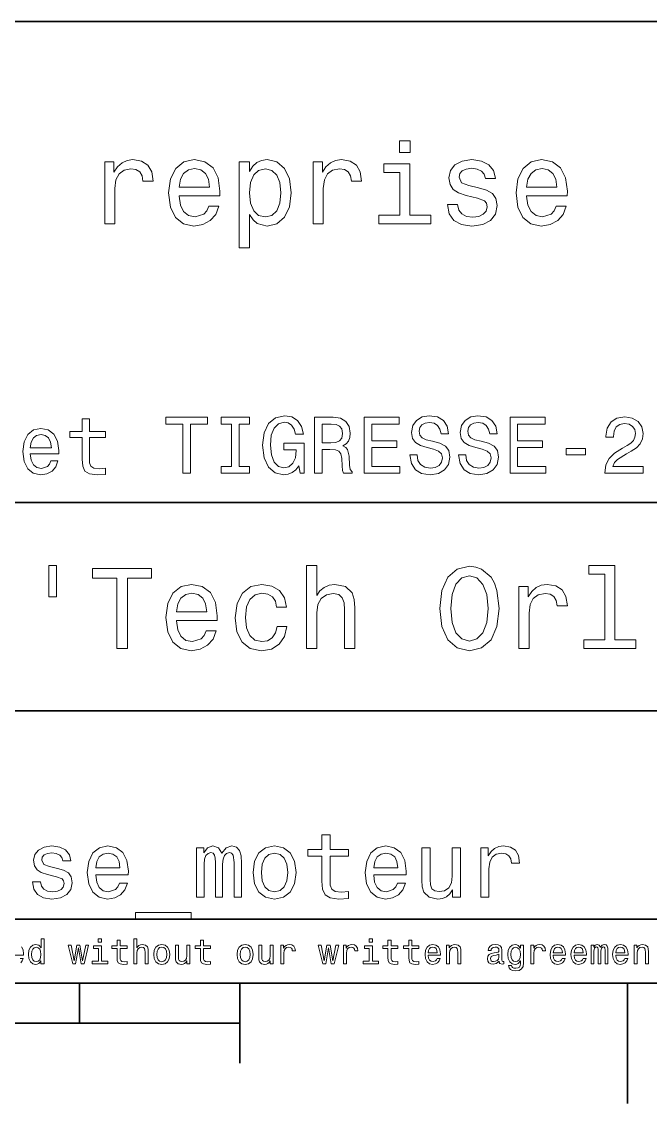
# Model space of a CAD drawing. Extents: x 0 to 297, y 0 to 210.
# Drawn here: x 184.9 to 224.1, y 2.5 to 70 of the extents above; entities that cross this region are included whole.
import ezdxf

# ---------------------------------------------------------------- set-up
doc = ezdxf.new("R2010")
doc.units = 0

msp = doc.modelspace()

# ---------------------------------------------------------------- linework, layer by layer
at = {"color": 7, "lineweight": 35}
for p, q in [((97, 70), (287, 70)), ((97, 40), (262, 40)), ((97, 27), (262, 27)), ((97, 14), (262, 14)), ((10, 10), (287, 10)), ((97, 10), (287, 10)), ((98.5, 7.5), (198.5, 7.5))]:
    msp.add_line(p, q, dxfattribs=at)
at = {"color": 7, "lineweight": 35, "ltscale": 0.0625}
msp.add_line((188.5, 10), (188.5, 7.5), dxfattribs=at)
at = {"color": 7, "lineweight": 35, "ltscale": 0.125}
msp.add_line((198.5, 10), (198.5, 5), dxfattribs=at)
at = {"color": 7, "lineweight": 35, "ltscale": 0.1875}
msp.add_line((222.699997, 10), (222.699997, 2.5), dxfattribs=at)
at = {"color": 7, "lineweight": 13}
for points in [[(209.14267, 62.554031), (208.472626, 62.554031), (208.472626, 61.833572), (209.14267, 61.833572)], [(190.072052, 57.381123), (190.706055, 57.381123), (190.706055, 59.592937), (190.770905, 60.12608), (190.965424, 60.507923), (191.282425, 60.738472), (191.707504, 60.817722), (192.024506, 60.767288), (192.262253, 60.623199), (192.406342, 60.378242), (192.456787, 60.046829), (193.097992, 60.046829), (193.011536, 60.630402), (192.773773, 61.048271), (192.377533, 61.30043), (191.837189, 61.386887), (191.469742, 61.32925), (191.15274, 61.185158), (190.871765, 60.940201), (190.648422, 60.608788), (190.648422, 61.25), (190.072052, 61.25)], [(194.726227, 59.131844), (197.262253, 59.131844), (197.269455, 59.427231), (197.15419, 60.255764), (196.837189, 60.875359), (196.332855, 61.25), (195.662827, 61.386887), (195.007217, 61.242794), (194.502884, 60.839336), (194.17868, 60.183716), (194.063416, 59.319164), (194.171478, 58.432995), (194.495682, 57.78458), (194.992798, 57.381123), (195.64122, 57.244236), (196.203186, 57.337894), (196.664276, 57.582851), (197.002884, 57.971901), (197.197418, 58.490631), (196.570618, 58.490631), (196.440933, 58.20245), (196.253601, 57.986309), (195.720459, 57.8134), (195.309814, 57.892651), (195, 58.14481), (194.798279, 58.555473), (194.726227, 59.110229)], [(194.726227, 59.664986), (194.805481, 60.162102), (195, 60.529537), (195.295395, 60.75288), (195.684448, 60.83213), (196.066284, 60.75288), (196.361679, 60.529537), (196.541794, 60.162102), (196.606628, 59.664986)], [(199.106628, 60.652016), (199.106628, 61.25), (198.472626, 61.25), (198.472626, 55.882565), (199.106628, 55.882565), (199.106628, 57.971901), (199.329987, 57.633286), (199.582138, 57.409943), (200.216156, 57.244236), (200.821335, 57.381123), (201.296844, 57.791786), (201.606628, 58.440201), (201.721909, 59.319164), (201.606628, 60.190922), (201.296844, 60.839336), (200.821335, 61.242794), (200.216156, 61.386887), (199.870331, 61.343658), (199.574936, 61.206772), (199.322784, 60.976223)], [(200.108078, 57.8134), (199.683014, 57.907059), (199.373199, 58.195244), (199.17868, 58.663544), (199.113846, 59.319164), (199.17868, 59.967579), (199.373199, 60.435879), (199.683014, 60.716858), (200.108078, 60.817722), (200.497131, 60.716858), (200.806931, 60.428673), (201.00145, 59.960373), (201.073486, 59.319164), (201.00145, 58.67075), (200.806931, 58.195244), (200.497131, 57.907059)], [(203.083588, 57.381123), (203.71759, 57.381123), (203.71759, 59.592937), (203.78244, 60.12608), (203.976959, 60.507923), (204.293961, 60.738472), (204.719025, 60.817722), (205.036041, 60.767288), (205.273788, 60.623199), (205.417877, 60.378242), (205.468307, 60.046829), (206.109528, 60.046829), (206.023071, 60.630402), (205.785309, 61.048271), (205.389069, 61.30043), (204.848709, 61.386887), (204.481277, 61.32925), (204.164276, 61.185158), (203.883301, 60.940201), (203.659958, 60.608788), (203.659958, 61.25), (203.083588, 61.25)], [(209.121048, 57.914265), (209.121048, 61.120316), (207.492798, 61.120316), (207.492798, 60.579971), (208.487045, 60.579971), (208.487045, 57.914265), (207.190216, 57.914265), (207.190216, 57.381123), (210.432281, 57.381123), (210.432281, 57.914265)], [(213.414993, 59.636166), (212.802612, 59.780258), (212.348724, 59.945965), (212.197418, 60.28458), (212.240646, 60.522331), (212.391937, 60.695244), (212.636902, 60.803314), (212.989929, 60.846542), (213.328552, 60.803314), (213.595123, 60.67363), (213.768021, 60.479107), (213.840073, 60.219738), (214.459671, 60.219738), (214.459671, 60.23415), (214.351593, 60.70245), (214.056213, 61.069885), (213.595123, 61.30043), (212.989929, 61.386887), (212.377533, 61.30043), (211.930847, 61.062679), (211.649872, 60.709652), (211.563416, 60.262966), (211.62825, 59.830688), (211.829987, 59.528095), (212.161392, 59.311958), (212.644104, 59.16066), (213.350159, 58.987751), (213.78244, 58.807636), (213.897705, 58.663544), (213.940933, 58.447407), (213.876099, 58.180836), (213.703186, 57.979107), (213.422211, 57.849422), (213.047562, 57.806194), (212.651306, 57.849422), (212.363129, 58.000721), (212.16861, 58.245674), (212.089355, 58.584293), (211.476959, 58.584293), (211.57782, 58.007923), (211.873215, 57.590057), (212.341507, 57.337894), (212.989929, 57.244236), (213.66716, 57.337894), (214.164276, 57.590057), (214.466873, 57.993515), (214.574951, 58.519451), (214.495697, 58.973343), (214.272339, 59.283138), (213.904907, 59.484871)], [(216.412109, 59.131844), (218.948151, 59.131844), (218.955353, 59.427231), (218.840073, 60.255764), (218.523071, 60.875359), (218.018738, 61.25), (217.348724, 61.386887), (216.6931, 61.242794), (216.188782, 60.839336), (215.864563, 60.183716), (215.749298, 59.319164), (215.857361, 58.432995), (216.18158, 57.78458), (216.67868, 57.381123), (217.327103, 57.244236), (217.889069, 57.337894), (218.350159, 57.582851), (218.688782, 57.971901), (218.883301, 58.490631), (218.2565, 58.490631), (218.126816, 58.20245), (217.939499, 57.986309), (217.406357, 57.8134), (216.995697, 57.892651), (216.685883, 58.14481), (216.484161, 58.555473), (216.412109, 59.110229)], [(216.412109, 59.664986), (216.491364, 60.162102), (216.685883, 60.529537), (216.981293, 60.75288), (217.370331, 60.83213), (217.752167, 60.75288), (218.047562, 60.529537), (218.227692, 60.162102), (218.292511, 59.664986)], [(194.958405, 41.815506), (195.422394, 41.815506), (195.422394, 44.891876), (196.481476, 44.891876), (196.481476, 45.315506), (193.894287, 45.315506), (193.894287, 44.891876), (194.958405, 44.891876)], [(197.994431, 42.239136), (197.348907, 42.239136), (197.348907, 41.815506), (199.103943, 41.815506), (199.103943, 42.239136), (198.458405, 42.239136), (198.458405, 44.891876), (199.103943, 44.891876), (199.103943, 45.315506), (197.348907, 45.315506), (197.348907, 44.891876), (197.994431, 44.891876)], [(202.185364, 42.284527), (202.271088, 41.815506), (202.523254, 41.815506), (202.523254, 43.706715), (201.247314, 43.706715), (201.247314, 43.278042), (202.034058, 43.278042), (202.034058, 43.247784), (201.973541, 42.783806), (201.812164, 42.440865), (201.565033, 42.224007), (201.257401, 42.1534), (200.914459, 42.244179), (200.647171, 42.516514), (200.475708, 42.965363), (200.415192, 43.580635), (200.470657, 44.190865), (200.64212, 44.639713), (200.914459, 44.912048), (201.282623, 45.00787), (201.534775, 44.957436), (201.741547, 44.816227), (201.892853, 44.579193), (201.978577, 44.261471), (202.477859, 44.261471), (202.346741, 44.745621), (202.099625, 45.108734), (201.751633, 45.330635), (201.312881, 45.411327), (200.737946, 45.285248), (200.30423, 44.917091), (200.026855, 44.33712), (199.93103, 43.565506), (200.026855, 42.788849), (200.30423, 42.208878), (200.712738, 41.840721), (201.227142, 41.719685), (201.514603, 41.760029), (201.77182, 41.860893), (201.993713, 42.037407)], [(203.173828, 41.815506), (203.642853, 41.815506), (203.642853, 43.293171), (204.121948, 43.293171), (204.474976, 43.278042), (204.696884, 43.207436), (204.817917, 43.041012), (204.868347, 42.743462), (204.89357, 42.28957), (204.923828, 41.99202), (204.984344, 41.815506), (205.513885, 41.815506), (205.513885, 41.911327), (205.397888, 42.052536), (205.357544, 42.314785), (205.322235, 42.879627), (205.236511, 43.298214), (205.120514, 43.42934), (204.938965, 43.525162), (205.140686, 43.651241), (205.281891, 43.827755), (205.372681, 44.049656), (205.402939, 44.316948), (205.332336, 44.740578), (205.1306, 45.0583), (204.797745, 45.249943), (204.343857, 45.315506), (203.173828, 45.315506)], [(206.275421, 41.815506), (208.494431, 41.815506), (208.494431, 42.239136), (206.73938, 42.239136), (206.73938, 43.424297), (208.302795, 43.424297), (208.302795, 43.842884), (206.73938, 43.842884), (206.73938, 44.891876), (208.454086, 44.891876), (208.454086, 45.315506), (206.275421, 45.315506)], [(209.573685, 42.970406), (209.114746, 42.970406), (209.215607, 42.435822), (209.467773, 42.04245), (209.85611, 41.80542), (210.3806, 41.719685), (210.900055, 41.800377), (211.288376, 42.022278), (211.535492, 42.370262), (211.626282, 42.829193), (211.550629, 43.242741), (211.338806, 43.510029), (210.99588, 43.686543), (210.536942, 43.817669), (210.14357, 43.91349), (209.886368, 44.024441), (209.740112, 44.185822), (209.694717, 44.437984), (209.740112, 44.664928), (209.871231, 44.836399), (210.072968, 44.952393), (210.350342, 44.992741), (210.632751, 44.942307), (210.85466, 44.806141), (211.000916, 44.579193), (211.071518, 44.271557), (211.530457, 44.271557), (211.530457, 44.281643), (211.449768, 44.755707), (211.212738, 45.108734), (210.839539, 45.330635), (210.335205, 45.406284), (209.881317, 45.330635), (209.52829, 45.11882), (209.301346, 44.791012), (209.220657, 44.367378), (209.286224, 43.989136), (209.477859, 43.731934), (209.780457, 43.560463), (210.194, 43.42934), (210.602509, 43.313343), (210.910141, 43.202393), (211.096741, 43.041012), (211.162292, 42.778763), (211.101776, 42.511471), (210.945435, 42.309742), (210.708405, 42.183662), (210.400772, 42.143314), (210.057831, 42.198792), (209.795593, 42.360176), (209.62915, 42.622421)], [(212.609711, 42.970406), (212.150772, 42.970406), (212.251633, 42.435822), (212.503799, 42.04245), (212.89212, 41.80542), (213.416626, 41.719685), (213.936066, 41.800377), (214.324402, 42.022278), (214.571518, 42.370262), (214.662292, 42.829193), (214.586655, 43.242741), (214.374832, 43.510029), (214.031891, 43.686543), (213.572968, 43.817669), (213.179596, 43.91349), (212.922394, 44.024441), (212.776123, 44.185822), (212.730743, 44.437984), (212.776123, 44.664928), (212.907257, 44.836399), (213.108978, 44.952393), (213.386353, 44.992741), (213.668777, 44.942307), (213.890686, 44.806141), (214.036942, 44.579193), (214.107544, 44.271557), (214.566483, 44.271557), (214.566483, 44.281643), (214.485779, 44.755707), (214.248749, 45.108734), (213.875549, 45.330635), (213.371231, 45.406284), (212.917343, 45.330635), (212.564316, 45.11882), (212.337372, 44.791012), (212.256683, 44.367378), (212.322235, 43.989136), (212.513885, 43.731934), (212.816483, 43.560463), (213.230026, 43.42934), (213.638519, 43.313343), (213.946167, 43.202393), (214.132751, 43.041012), (214.198318, 42.778763), (214.137802, 42.511471), (213.981461, 42.309742), (213.744431, 42.183662), (213.436798, 42.143314), (213.093857, 42.198792), (212.831604, 42.360176), (212.665176, 42.622421)], [(215.383484, 41.815506), (217.602509, 41.815506), (217.602509, 42.239136), (215.847458, 42.239136), (215.847458, 43.424297), (217.410858, 43.424297), (217.410858, 43.842884), (215.847458, 43.842884), (215.847458, 44.891876), (217.562149, 44.891876), (217.562149, 45.315506), (215.383484, 45.315506)], [(221.284058, 41.815506), (223.689667, 41.815506), (223.689667, 42.249222), (221.788376, 42.249222), (221.894287, 42.486256), (222.075836, 42.682941), (222.635635, 43.041012), (222.933197, 43.192307), (223.266037, 43.409164), (223.503082, 43.661327), (223.639236, 43.958878), (223.689667, 44.296776), (223.603943, 44.720406), (223.366913, 45.053257), (223.003799, 45.265076), (222.534775, 45.340721), (222.050629, 45.254986), (221.682465, 45.017956), (221.445435, 44.639713), (221.364746, 44.140434), (221.364746, 44.069828), (221.823685, 44.069828), (221.823685, 44.110176), (221.869064, 44.453114), (222.005234, 44.705276), (222.222092, 44.866657), (222.509552, 44.922134), (222.802063, 44.8717), (223.018921, 44.745621), (223.160126, 44.548935), (223.210571, 44.301819), (223.175262, 44.069828), (223.079437, 43.873142), (222.91806, 43.701672), (222.696152, 43.550377), (222.398605, 43.388992), (221.904373, 43.076313), (221.556396, 42.743462), (221.349609, 42.34), (221.284058, 41.830635)], [(185.426712, 43.041012), (187.201935, 43.041012), (187.20697, 43.247784), (187.126282, 43.827755), (186.904373, 44.261471), (186.551346, 44.52372), (186.082336, 44.619541), (185.623398, 44.518677), (185.27037, 44.236256), (185.043427, 43.777321), (184.962738, 43.172134), (185.038391, 42.551819), (185.265335, 42.097927), (185.613312, 41.815506), (186.0672, 41.719685), (186.460571, 41.785248), (186.78334, 41.956715), (187.02037, 42.22905), (187.15654, 42.592163), (186.717773, 42.592163), (186.626999, 42.390434), (186.49588, 42.239136), (186.122681, 42.118099), (185.835205, 42.173576), (185.618347, 42.35009), (185.477142, 42.63755), (185.426712, 43.025879)], [(188.66951, 44.054699), (188.66951, 42.698071), (188.699768, 42.259312), (188.840973, 41.956715), (189.123398, 41.780205), (189.602509, 41.719685), (190.126999, 41.7449), (190.126999, 42.128185), (189.743713, 42.097927), (189.395737, 42.138271), (189.209137, 42.264355), (189.128448, 42.47617), (189.113312, 42.77372), (189.113312, 44.054699), (190.126999, 44.054699), (190.126999, 44.432941), (189.113312, 44.432941), (189.113312, 45.224728), (188.66951, 45.224728), (188.66951, 44.432941), (187.902939, 44.432941), (187.902939, 44.054699)], [(204.212738, 44.886833), (204.52037, 44.856571), (204.737228, 44.76075), (204.873398, 44.584236), (204.918793, 44.306862), (204.868347, 44.014355), (204.732178, 43.837841), (204.500198, 43.747063), (204.18248, 43.721848), (203.642853, 43.721848), (203.642853, 44.886833)], [(185.426712, 43.414207), (185.482193, 43.762192), (185.618347, 44.019398), (185.825134, 44.175735), (186.097458, 44.231213), (186.364746, 44.175735), (186.571518, 44.019398), (186.697601, 43.762192), (186.742996, 43.414207)], [(218.868347, 42.970406), (220.088806, 42.970406), (220.088806, 43.36882), (218.868347, 43.36882)], [(186.582138, 36.061241), (186.582138, 34.101585), (187.06485, 34.101585), (187.06485, 36.061241)], [(190.825653, 30.881124), (191.48848, 30.881124), (191.48848, 35.275936), (193.00145, 35.275936), (193.00145, 35.881126), (189.305481, 35.881126), (189.305481, 35.275936), (190.825653, 35.275936)], [(202.677246, 30.881124), (203.311249, 30.881124), (203.311249, 33.114555), (203.376083, 33.62608), (203.585022, 34.000721), (203.909225, 34.23127), (204.341507, 34.317722), (204.687332, 34.245678), (204.903473, 34.051155), (205.011536, 33.726944), (205.047562, 33.29467), (205.047562, 30.881124), (205.681564, 30.881124), (205.681564, 33.424351), (205.65274, 33.935879), (205.523071, 34.36095), (205.097992, 34.75), (204.435165, 34.886887), (204.074936, 34.836456), (203.765137, 34.69957), (203.505768, 34.483429), (203.311249, 34.188042), (203.311249, 36.054035), (202.677246, 36.054035)], [(210.991364, 33.381126), (211.121048, 32.257206), (211.495697, 31.428675), (212.079254, 30.917147), (212.842957, 30.744236), (213.599426, 30.917147), (214.190216, 31.428675), (214.557648, 32.257206), (214.694534, 33.381126), (214.557648, 34.497841), (214.399139, 34.951729), (214.190216, 35.32637), (213.599426, 35.837898), (213.239197, 35.967579), (212.842957, 36.018013), (212.072052, 35.837898), (211.48848, 35.333572), (211.121048, 34.505043)], [(221.286758, 35.520893), (221.286758, 31.414267), (219.982727, 31.414267), (219.982727, 30.881124), (223.21759, 30.881124), (223.21759, 31.414267), (221.920761, 31.414267), (221.920761, 36.054035), (220.292526, 36.054035), (220.292526, 35.520893)], [(211.683014, 33.381126), (211.762253, 34.252884), (212.000015, 34.894093), (212.367447, 35.283142), (212.842957, 35.420029), (213.311249, 35.283142), (213.67868, 34.886887), (213.916443, 34.245678), (214.002899, 33.381126), (213.916443, 32.509365), (213.67868, 31.868156), (213.311249, 31.479107), (212.842957, 31.349424), (212.367447, 31.479107), (212.000015, 31.868156), (211.762253, 32.502163)], [(194.557648, 32.631844), (197.093658, 32.631844), (197.100861, 32.927235), (196.985596, 33.755764), (196.668594, 34.375362), (196.164276, 34.75), (195.494232, 34.886887), (194.838623, 34.742798), (194.334305, 34.339336), (194.010086, 33.68372), (193.894821, 32.819164), (194.002884, 31.932999), (194.327087, 31.284582), (194.824219, 30.881124), (195.472626, 30.744236), (196.034592, 30.837896), (196.495682, 31.082853), (196.83429, 31.471903), (197.028824, 31.990635), (196.402023, 31.990635), (196.272339, 31.70245), (196.085022, 31.486311), (195.55188, 31.3134), (195.14122, 31.392653), (194.831421, 31.644814), (194.629684, 32.055477), (194.557648, 32.610229)], [(200.804047, 33.467579), (201.430847, 33.467579), (201.301163, 34.043949), (200.991364, 34.497841), (200.508652, 34.77882), (199.881851, 34.886887), (199.190216, 34.742798), (198.664276, 34.339336), (198.332855, 33.68372), (198.21759, 32.804756), (198.325653, 31.932999), (198.649857, 31.284582), (199.161392, 30.881124), (199.860229, 30.744236), (200.479828, 30.852306), (200.96254, 31.1549), (201.293945, 31.630404), (201.438049, 32.264408), (200.832855, 32.264408), (200.724792, 31.860952), (200.523056, 31.558357), (200.234879, 31.371038), (199.881851, 31.3134), (199.442368, 31.407061), (199.125366, 31.695246), (198.930847, 32.163544), (198.865997, 32.82637), (198.930847, 33.474785), (199.132568, 33.943085), (199.456787, 34.23127), (199.881851, 34.332134), (200.256485, 34.267292), (200.537476, 34.101585), (200.724792, 33.827812)], [(215.926529, 30.881124), (216.560532, 30.881124), (216.560532, 33.092941), (216.625366, 33.62608), (216.819901, 34.007927), (217.136902, 34.238472), (217.561981, 34.317722), (217.878967, 34.267292), (218.11673, 34.123199), (218.260818, 33.878242), (218.311249, 33.546829), (218.952454, 33.546829), (218.865997, 34.130405), (218.62825, 34.548271), (218.231995, 34.800434), (217.69165, 34.886887), (217.324219, 34.82925), (217.007217, 34.685158), (216.726242, 34.440201), (216.502899, 34.108791), (216.502899, 34.75), (215.926529, 34.75)], [(194.557648, 33.164986), (194.636887, 33.662106), (194.831421, 34.029541), (195.126801, 34.252884), (195.515854, 34.332134), (195.897705, 34.252884), (196.193085, 34.029541), (196.373199, 33.662106), (196.438049, 33.164986)], [(203.631134, 17.919308), (203.631134, 16.368876), (203.66571, 15.867435), (203.827087, 15.521614), (204.149857, 15.319884), (204.697418, 15.25072), (205.296829, 15.279539), (205.296829, 15.717579), (204.858795, 15.682997), (204.46109, 15.729107), (204.247833, 15.873199), (204.155624, 16.115274), (204.138336, 16.455332), (204.138336, 17.919308), (205.296829, 17.919308), (205.296829, 18.351585), (204.138336, 18.351585), (204.138336, 19.256485), (203.631134, 19.256485), (203.631134, 18.351585), (202.755051, 18.351585), (202.755051, 17.919308)], [(187.118164, 17.164265), (186.62825, 17.279539), (186.265137, 17.412104), (186.144104, 17.682997), (186.17868, 17.873199), (186.299713, 18.011528), (186.495682, 18.097982), (186.778107, 18.132565), (187.048996, 18.097982), (187.262253, 17.994236), (187.400589, 17.838617), (187.458221, 17.631124), (187.953903, 17.631124), (187.953903, 17.642651), (187.867447, 18.01729), (187.631134, 18.311239), (187.262253, 18.495678), (186.778107, 18.564842), (186.288193, 18.495678), (185.930847, 18.305475), (185.706055, 18.023054), (185.636902, 17.665707), (185.688766, 17.319885), (185.850159, 17.07781), (186.11528, 16.9049), (186.50145, 16.783861), (187.066284, 16.645533), (187.412109, 16.50144), (187.504333, 16.386168), (187.53891, 16.213257), (187.487045, 16), (187.348709, 15.838616), (187.123932, 15.73487), (186.824219, 15.700288), (186.507217, 15.73487), (186.276672, 15.855907), (186.121048, 16.051872), (186.057648, 16.322767), (185.567734, 16.322767), (185.648422, 15.861671), (185.884735, 15.527377), (186.259369, 15.325648), (186.778107, 15.25072), (187.319885, 15.325648), (187.71759, 15.527377), (187.959656, 15.850144), (188.046112, 16.270893), (187.982712, 16.634007), (187.804047, 16.881844), (187.510101, 17.043228)], [(189.515854, 16.760807), (191.544678, 16.760807), (191.550446, 16.997118), (191.458221, 17.659943), (191.20462, 18.155619), (190.801163, 18.455332), (190.265137, 18.564842), (189.740646, 18.449568), (189.337189, 18.126801), (189.07782, 17.602306), (188.985596, 16.910664), (189.072052, 16.201729), (189.331421, 15.682997), (189.729111, 15.36023), (190.247849, 15.25072), (190.697418, 15.325648), (191.066284, 15.521614), (191.337189, 15.832853), (191.492798, 16.247839), (190.991364, 16.247839), (190.887619, 16.01729), (190.737762, 15.84438), (190.311249, 15.706052), (189.982712, 15.769452), (189.734879, 15.971182), (189.573486, 16.299711), (189.515854, 16.743515)], [(195.809799, 15.36023), (196.276657, 15.36023), (196.276657, 17.429394), (196.305481, 17.740633), (196.391937, 17.965418), (196.524506, 18.097982), (196.697418, 18.149857), (196.835739, 18.103746), (196.927963, 17.988472), (196.97406, 17.792507), (196.991364, 17.533142), (196.991364, 15.36023), (197.429398, 15.36023), (197.429398, 17.429394), (197.458221, 17.734871), (197.544678, 17.959654), (197.682999, 18.097982), (197.855911, 18.149857), (197.994247, 18.103746), (198.086456, 17.988472), (198.144104, 17.533142), (198.144104, 15.36023), (198.610962, 15.36023), (198.610962, 17.498558), (198.582138, 17.942364), (198.489914, 18.282421), (198.305481, 18.489914), (198.005768, 18.564842), (197.65419, 18.449568), (197.383286, 18.115273), (197.170029, 18.443804), (196.812683, 18.564842), (196.484161, 18.449568), (196.259369, 18.126801), (196.259369, 18.455332), (195.809799, 18.455332)], [(199.331421, 16.9049), (199.42363, 16.201729), (199.688766, 15.682997), (200.109512, 15.36023), (200.674347, 15.25072), (201.233429, 15.36023), (201.654175, 15.677234), (201.919312, 16.195965), (202.017303, 16.9049), (201.919312, 17.608068), (201.654175, 18.132565), (201.233429, 18.449568), (200.674347, 18.564842), (200.109512, 18.449568), (199.688766, 18.126801), (199.42363, 17.608068)], [(206.864563, 16.760807), (208.893372, 16.760807), (208.899139, 16.997118), (208.806915, 17.659943), (208.553314, 18.155619), (208.149857, 18.455332), (207.613831, 18.564842), (207.08934, 18.449568), (206.685883, 18.126801), (206.426514, 17.602306), (206.33429, 16.910664), (206.420746, 16.201729), (206.680115, 15.682997), (207.07782, 15.36023), (207.596542, 15.25072), (208.046112, 15.325648), (208.414993, 15.521614), (208.685883, 15.832853), (208.841507, 16.247839), (208.340057, 16.247839), (208.236313, 16.01729), (208.086456, 15.84438), (207.659943, 15.706052), (207.331421, 15.769452), (207.083588, 15.971182), (206.922195, 16.299711), (206.864563, 16.743515)], [(212.276672, 18.455332), (211.769455, 18.455332), (211.769455, 16.668589), (211.711823, 16.253603), (211.544678, 15.953891), (211.285309, 15.769452), (210.945251, 15.711816), (210.674362, 15.757925), (210.50145, 15.896254), (210.403473, 16.132565), (210.380402, 16.466858), (210.380402, 18.455332), (209.873199, 18.455332), (209.873199, 16.42075), (209.890503, 16.011528), (210, 15.67147), (210.334305, 15.36023), (210.870331, 15.25072), (211.158508, 15.291066), (211.406342, 15.394813), (211.619598, 15.573487), (211.792511, 15.832853), (211.792511, 15.36023), (212.276672, 15.36023)], [(213.550446, 15.36023), (214.057648, 15.36023), (214.057648, 17.129683), (214.109512, 17.556196), (214.265137, 17.861671), (214.518738, 18.04611), (214.858795, 18.10951), (215.112396, 18.069164), (215.302597, 17.95389), (215.417877, 17.757925), (215.458221, 17.492796), (215.971191, 17.492796), (215.902023, 17.959654), (215.711823, 18.293947), (215.394821, 18.495678), (214.96254, 18.564842), (214.668594, 18.518732), (214.414993, 18.403458), (214.190216, 18.207493), (214.011536, 17.942364), (214.011536, 18.455332), (213.550446, 18.455332)], [(189.515854, 17.187321), (189.579254, 17.585014), (189.734879, 17.878962), (189.971191, 18.057636), (190.282425, 18.121037), (190.587906, 18.057636), (190.824219, 17.878962), (190.968307, 17.585014), (191.020172, 17.187321)], [(199.850143, 16.910664), (199.902023, 17.429394), (200.0634, 17.804035), (200.322769, 18.034582), (200.674347, 18.115273), (201.020172, 18.034582), (201.279541, 17.809797), (201.440918, 17.429394), (201.498566, 16.910664), (201.440918, 16.386168), (201.279541, 16.005764), (201.020172, 15.775216), (200.674347, 15.700288), (200.322769, 15.775216), (200.0634, 16.005764), (199.902023, 16.386168)], [(206.864563, 17.187321), (206.927963, 17.585014), (207.083588, 17.878962), (207.319885, 18.057636), (207.631134, 18.121037), (207.9366, 18.057636), (208.172913, 17.878962), (208.317017, 17.585014), (208.368881, 17.187321)], [(192, 14.403458), (192, 14), (195.469742, 14), (195.469742, 14.403458)], [(186.093674, 11.393732), (186.093674, 11.214337), (186.283875, 11.214337), (186.283875, 12.766211), (186.095825, 12.766211), (186.095825, 12.197767), (185.951019, 12.362032), (185.862396, 12.400937), (185.760818, 12.416066), (185.577103, 12.372839), (185.434448, 12.251801), (185.341522, 12.057277), (185.309082, 11.79575), (185.341522, 11.534222), (185.434448, 11.337536), (185.577103, 11.214337), (185.760818, 11.173271), (185.862396, 11.188401), (185.953186, 11.227305)], [(185.793243, 12.245317), (185.91861, 12.215057), (186.013702, 12.130764), (186.069901, 11.990274), (186.091522, 11.79575), (186.069901, 11.599064), (186.013702, 11.458573), (185.91861, 11.372118), (185.793243, 11.34402), (185.674362, 11.372118), (185.583588, 11.458573), (185.523071, 11.601225), (185.503616, 11.79575), (185.523071, 11.988112), (185.583588, 12.128603), (185.674362, 12.215057)], [(188.257233, 11.214337), (188.43013, 12.199928), (188.603043, 11.214337), (188.784607, 11.214337), (189.069901, 12.375), (188.886185, 12.375), (188.693817, 11.389409), (188.523071, 12.375), (188.335022, 12.375), (188.164276, 11.389409), (187.971924, 12.375), (187.790359, 12.375), (188.075668, 11.214337)], [(189.865295, 11.37428), (189.865295, 12.336096), (189.376831, 12.336096), (189.376831, 12.173991), (189.675095, 12.173991), (189.675095, 11.37428), (189.286041, 11.37428), (189.286041, 11.214337), (190.258667, 11.214337), (190.258667, 11.37428)], [(189.87178, 12.766211), (189.670776, 12.766211), (189.670776, 12.550073), (189.87178, 12.550073)], [(190.840088, 12.173991), (190.840088, 11.59258), (190.853058, 11.404539), (190.913574, 11.274856), (191.034607, 11.199207), (191.239929, 11.173271), (191.464722, 11.184078), (191.464722, 11.348343), (191.300446, 11.335375), (191.151321, 11.352666), (191.07135, 11.4067), (191.036774, 11.497478), (191.030273, 11.625), (191.030273, 12.173991), (191.464722, 12.173991), (191.464722, 12.336096), (191.030273, 12.336096), (191.030273, 12.675432), (190.840088, 12.675432), (190.840088, 12.336096), (190.511551, 12.336096), (190.511551, 12.173991)], [(191.8862, 11.214337), (192.076385, 11.214337), (192.076385, 11.884366), (192.095856, 12.037825), (192.158524, 12.150216), (192.255798, 12.21938), (192.385468, 12.245317), (192.489227, 12.223703), (192.554062, 12.165346), (192.586487, 12.068084), (192.59729, 11.938401), (192.59729, 11.214337), (192.787491, 11.214337), (192.787491, 11.977305), (192.778839, 12.130764), (192.739929, 12.258286), (192.612427, 12.375), (192.413574, 12.416066), (192.305496, 12.400937), (192.212555, 12.359871), (192.13475, 12.295029), (192.076385, 12.206412), (192.076385, 12.766211), (191.8862, 12.766211)], [(193.131149, 11.793588), (193.165741, 11.5299), (193.265167, 11.335375), (193.422943, 11.214337), (193.63475, 11.173271), (193.844406, 11.214337), (194.002197, 11.333214), (194.101608, 11.527738), (194.138367, 11.793588), (194.101608, 12.057277), (194.002197, 12.253963), (193.844406, 12.372839), (193.63475, 12.416066), (193.422943, 12.372839), (193.265167, 12.251801), (193.165741, 12.057277)], [(193.325684, 11.79575), (193.345123, 11.990274), (193.40564, 12.130764), (193.502899, 12.217219), (193.63475, 12.247478), (193.764435, 12.217219), (193.861694, 12.132925), (193.922211, 11.990274), (193.943832, 11.79575), (193.922211, 11.599064), (193.861694, 11.456412), (193.764435, 11.369957), (193.63475, 11.341859), (193.502899, 11.369957), (193.40564, 11.456412), (193.345123, 11.599064)], [(195.383316, 12.375), (195.193115, 12.375), (195.193115, 11.704971), (195.171509, 11.549352), (195.108826, 11.43696), (195.011566, 11.367796), (194.884033, 11.346182), (194.78244, 11.363473), (194.717606, 11.415346), (194.680862, 11.503963), (194.672211, 11.629323), (194.672211, 12.375), (194.482025, 12.375), (194.482025, 11.612032), (194.488495, 11.458573), (194.529572, 11.331052), (194.654938, 11.214337), (194.855927, 11.173271), (194.964005, 11.188401), (195.056946, 11.227305), (195.136917, 11.294309), (195.201752, 11.391571), (195.201752, 11.214337), (195.383316, 11.214337)], [(196.044708, 12.173991), (196.044708, 11.59258), (196.057678, 11.404539), (196.118195, 11.274856), (196.239227, 11.199207), (196.44455, 11.173271), (196.669342, 11.184078), (196.669342, 11.348343), (196.505066, 11.335375), (196.355942, 11.352666), (196.27597, 11.4067), (196.241394, 11.497478), (196.234894, 11.625), (196.234894, 12.173991), (196.669342, 12.173991), (196.669342, 12.336096), (196.234894, 12.336096), (196.234894, 12.675432), (196.044708, 12.675432), (196.044708, 12.336096), (195.716171, 12.336096), (195.716171, 12.173991)], [(198.33577, 11.793588), (198.370361, 11.5299), (198.469788, 11.335375), (198.627563, 11.214337), (198.839371, 11.173271), (199.049026, 11.214337), (199.206818, 11.333214), (199.306229, 11.527738), (199.342987, 11.793588), (199.306229, 12.057277), (199.206818, 12.253963), (199.049026, 12.372839), (198.839371, 12.416066), (198.627563, 12.372839), (198.469788, 12.251801), (198.370361, 12.057277)], [(198.530304, 11.79575), (198.549744, 11.990274), (198.61026, 12.130764), (198.70752, 12.217219), (198.839371, 12.247478), (198.969055, 12.217219), (199.066315, 12.132925), (199.126831, 11.990274), (199.148453, 11.79575), (199.126831, 11.599064), (199.066315, 11.456412), (198.969055, 11.369957), (198.839371, 11.341859), (198.70752, 11.369957), (198.61026, 11.456412), (198.549744, 11.599064)], [(200.587936, 12.375), (200.397736, 12.375), (200.397736, 11.704971), (200.376129, 11.549352), (200.313446, 11.43696), (200.216187, 11.367796), (200.088654, 11.346182), (199.987061, 11.363473), (199.922226, 11.415346), (199.885483, 11.503963), (199.876831, 11.629323), (199.876831, 12.375), (199.686646, 12.375), (199.686646, 11.612032), (199.693115, 11.458573), (199.734192, 11.331052), (199.859558, 11.214337), (200.060547, 11.173271), (200.168625, 11.188401), (200.261566, 11.227305), (200.341537, 11.294309), (200.406372, 11.391571), (200.406372, 11.214337), (200.587936, 11.214337)], [(201.065613, 11.214337), (201.255798, 11.214337), (201.255798, 11.877882), (201.275253, 12.037825), (201.333618, 12.152378), (201.428711, 12.221542), (201.556244, 12.245317), (201.651337, 12.230187), (201.722656, 12.18696), (201.7659, 12.113473), (201.781021, 12.01405), (201.973389, 12.01405), (201.947449, 12.189121), (201.876129, 12.314482), (201.757248, 12.39013), (201.595139, 12.416066), (201.484909, 12.398775), (201.389801, 12.355548), (201.305511, 12.282061), (201.23851, 12.182637), (201.23851, 12.375), (201.065613, 12.375)], [(203.871094, 11.214337), (204.043991, 12.199928), (204.216904, 11.214337), (204.398468, 11.214337), (204.683762, 12.375), (204.500046, 12.375), (204.307678, 11.389409), (204.136932, 12.375), (203.948883, 12.375), (203.778137, 11.389409), (203.585785, 12.375), (203.404221, 12.375), (203.689529, 11.214337)], [(204.96907, 11.214337), (205.159271, 11.214337), (205.159271, 11.877882), (205.178711, 12.037825), (205.237091, 12.152378), (205.332184, 12.221542), (205.459702, 12.245317), (205.55481, 12.230187), (205.626129, 12.18696), (205.669357, 12.113473), (205.684479, 12.01405), (205.876846, 12.01405), (205.850922, 12.189121), (205.779587, 12.314482), (205.660706, 12.39013), (205.498596, 12.416066), (205.388367, 12.398775), (205.293274, 12.355548), (205.208984, 12.282061), (205.141968, 12.182637), (205.141968, 12.375), (204.96907, 12.375)], [(206.780304, 11.37428), (206.780304, 12.336096), (206.29184, 12.336096), (206.29184, 12.173991), (206.590118, 12.173991), (206.590118, 11.37428), (206.20105, 11.37428), (206.20105, 11.214337), (207.173676, 11.214337), (207.173676, 11.37428)], [(206.786804, 12.766211), (206.585785, 12.766211), (206.585785, 12.550073), (206.786804, 12.550073)], [(207.755096, 12.173991), (207.755096, 11.59258), (207.768066, 11.404539), (207.828583, 11.274856), (207.949615, 11.199207), (208.154953, 11.173271), (208.37973, 11.184078), (208.37973, 11.348343), (208.215469, 11.335375), (208.066345, 11.352666), (207.986359, 11.4067), (207.951782, 11.497478), (207.945297, 11.625), (207.945297, 12.173991), (208.37973, 12.173991), (208.37973, 12.336096), (207.945297, 12.336096), (207.945297, 12.675432), (207.755096, 12.675432), (207.755096, 12.336096), (207.426575, 12.336096), (207.426575, 12.173991)], [(209.056244, 12.173991), (209.056244, 11.59258), (209.069214, 11.404539), (209.12973, 11.274856), (209.250778, 11.199207), (209.456116, 11.173271), (209.680893, 11.184078), (209.680893, 11.348343), (209.516632, 11.335375), (209.367493, 11.352666), (209.287521, 11.4067), (209.25293, 11.497478), (209.24646, 11.625), (209.24646, 12.173991), (209.680893, 12.173991), (209.680893, 12.336096), (209.24646, 12.336096), (209.24646, 12.675432), (209.056244, 12.675432), (209.056244, 12.336096), (208.727722, 12.336096), (208.727722, 12.173991)], [(210.268799, 11.739553), (211.029602, 11.739553), (211.031769, 11.82817), (210.997177, 12.076729), (210.902069, 12.262609), (210.750778, 12.375), (210.549774, 12.416066), (210.353088, 12.372839), (210.201782, 12.251801), (210.104523, 12.055116), (210.069946, 11.79575), (210.102356, 11.5299), (210.199615, 11.335375), (210.348755, 11.214337), (210.543274, 11.173271), (210.711884, 11.201369), (210.850204, 11.274856), (210.951782, 11.391571), (211.010147, 11.547191), (210.822113, 11.547191), (210.783203, 11.460735), (210.727005, 11.395893), (210.567062, 11.34402), (210.443863, 11.367796), (210.350922, 11.443444), (210.290405, 11.566643), (210.268799, 11.733069)], [(210.268799, 11.899496), (210.292572, 12.048632), (210.350922, 12.158862), (210.439545, 12.225864), (210.556244, 12.24964), (210.670807, 12.225864), (210.75943, 12.158862), (210.813461, 12.048632), (210.832916, 11.899496)], [(211.403519, 11.214337), (211.593719, 11.214337), (211.593719, 11.884366), (211.613174, 12.037825), (211.675842, 12.150216), (211.773117, 12.21938), (211.902802, 12.245317), (212.006546, 12.223703), (212.071381, 12.165346), (212.103806, 12.068084), (212.114624, 11.938401), (212.114624, 11.214337), (212.30481, 11.214337), (212.30481, 11.977305), (212.296173, 12.130764), (212.257263, 12.258286), (212.129745, 12.375), (211.930893, 12.416066), (211.820663, 12.400937), (211.727722, 12.359871), (211.647751, 12.290707), (211.585083, 12.197767), (211.585083, 12.375), (211.403519, 12.375)], [(214.695313, 11.365634), (214.695313, 11.35915), (214.706116, 11.285663), (214.738541, 11.233789), (214.874695, 11.192723), (214.980621, 11.210014), (214.980621, 11.356989), (214.935226, 11.350505), (214.874695, 11.378602), (214.863892, 11.465057), (214.863892, 12.065923), (214.837952, 12.21938), (214.762314, 12.32745), (214.630463, 12.392291), (214.44458, 12.416066), (214.263031, 12.39013), (214.129028, 12.316643), (214.044739, 12.202089), (214.016632, 12.050793), (214.016632, 12.037825), (214.187378, 12.037825), (214.202515, 12.128603), (214.250061, 12.193444), (214.327881, 12.232349), (214.43811, 12.247478), (214.544006, 12.236671), (214.619659, 12.204251), (214.665039, 12.148055), (214.680176, 12.070245), (214.671539, 11.979467), (214.636963, 11.934078), (214.550507, 11.912464), (214.388397, 11.895173), (214.202515, 11.856268), (214.070679, 11.787104), (213.992859, 11.679035), (213.969086, 11.519093), (213.990692, 11.376441), (214.057709, 11.270534), (214.165771, 11.20353), (214.314911, 11.179755), (214.515915, 11.225144)], [(216.210449, 11.266211), (216.210449, 12.375), (216.028885, 12.375), (216.028885, 12.18696), (215.879761, 12.357709), (215.788971, 12.400937), (215.687378, 12.416066), (215.503662, 12.372839), (215.361023, 12.251801), (215.268082, 12.057277), (215.235657, 11.79575), (215.268082, 11.532061), (215.361023, 11.337536), (215.503662, 11.214337), (215.687378, 11.173271), (215.791138, 11.188401), (215.877594, 11.227305), (216.028885, 11.391571), (216.028885, 11.227305), (216.011597, 11.097623), (215.96405, 11.004683), (215.87326, 10.950648), (215.737091, 10.931196), (215.618225, 10.944164), (215.533936, 10.976585), (215.484222, 11.032782), (215.469086, 11.10843), (215.28537, 11.10843), (215.28537, 11.099784), (215.313477, 10.961455), (215.399933, 10.857709), (215.538254, 10.790707), (215.726288, 10.766931), (215.95108, 10.799352), (216.10022, 10.89013), (216.184509, 11.047911)], [(215.432343, 11.79575), (215.451797, 11.988112), (215.510162, 12.130764), (215.600922, 12.215057), (215.72197, 12.245317), (215.849487, 12.215057), (215.94458, 12.130764), (216.002945, 11.988112), (216.024567, 11.79575), (216.002945, 11.599064), (215.94458, 11.458573), (215.849487, 11.372118), (215.72197, 11.34402), (215.600922, 11.372118), (215.510162, 11.458573), (215.451797, 11.601225)], [(216.679474, 11.214337), (216.869659, 11.214337), (216.869659, 11.877882), (216.889114, 12.037825), (216.947479, 12.152378), (217.042572, 12.221542), (217.170105, 12.245317), (217.265198, 12.230187), (217.336517, 12.18696), (217.379761, 12.113473), (217.394882, 12.01405), (217.58725, 12.01405), (217.56131, 12.189121), (217.48999, 12.314482), (217.371109, 12.39013), (217.209, 12.416066), (217.09877, 12.398775), (217.003662, 12.355548), (216.919373, 12.282061), (216.852371, 12.182637), (216.852371, 12.375), (216.679474, 12.375)], [(218.075714, 11.739553), (218.836517, 11.739553), (218.838684, 11.82817), (218.804108, 12.076729), (218.709015, 12.262609), (218.557709, 12.375), (218.356689, 12.416066), (218.160004, 12.372839), (218.008728, 12.251801), (217.911453, 12.055116), (217.876862, 11.79575), (217.909302, 11.5299), (218.006561, 11.335375), (218.155701, 11.214337), (218.35022, 11.173271), (218.518799, 11.201369), (218.657135, 11.274856), (218.758728, 11.391571), (218.817078, 11.547191), (218.629028, 11.547191), (218.590118, 11.460735), (218.533936, 11.395893), (218.373993, 11.34402), (218.250793, 11.367796), (218.157852, 11.443444), (218.097336, 11.566643), (218.075714, 11.733069)], [(218.075714, 11.899496), (218.099487, 12.048632), (218.157852, 12.158862), (218.24646, 12.225864), (218.36319, 12.24964), (218.477737, 12.225864), (218.566345, 12.158862), (218.620392, 12.048632), (218.639832, 11.899496)], [(219.376877, 11.739553), (220.13768, 11.739553), (220.139847, 11.82817), (220.105255, 12.076729), (220.010162, 12.262609), (219.858856, 12.375), (219.657852, 12.416066), (219.461166, 12.372839), (219.309875, 12.251801), (219.212616, 12.055116), (219.178024, 11.79575), (219.210449, 11.5299), (219.307709, 11.335375), (219.456848, 11.214337), (219.651367, 11.173271), (219.819962, 11.201369), (219.958282, 11.274856), (220.059875, 11.391571), (220.118225, 11.547191), (219.930191, 11.547191), (219.891281, 11.460735), (219.835083, 11.395893), (219.67514, 11.34402), (219.551941, 11.367796), (219.459015, 11.443444), (219.398499, 11.566643), (219.376877, 11.733069)], [(219.376877, 11.899496), (219.40065, 12.048632), (219.459015, 12.158862), (219.547623, 12.225864), (219.664337, 12.24964), (219.7789, 12.225864), (219.867508, 12.158862), (219.921539, 12.048632), (219.940994, 11.899496)], [(220.435959, 11.214337), (220.611023, 11.214337), (220.611023, 11.990274), (220.621826, 12.106989), (220.654251, 12.191282), (220.703964, 12.240994), (220.768799, 12.260447), (220.820679, 12.243155), (220.855255, 12.199928), (220.872559, 12.126441), (220.879028, 12.029179), (220.879028, 11.214337), (221.043304, 11.214337), (221.043304, 11.990274), (221.054108, 12.104827), (221.086533, 12.189121), (221.138397, 12.240994), (221.203247, 12.260447), (221.255127, 12.243155), (221.289703, 12.199928), (221.31131, 12.029179), (221.31131, 11.214337), (221.486389, 11.214337), (221.486389, 12.016211), (221.475586, 12.182637), (221.44101, 12.310159), (221.371826, 12.387968), (221.259445, 12.416066), (221.127594, 12.372839), (221.026016, 12.247478), (220.946045, 12.370678), (220.812042, 12.416066), (220.688843, 12.372839), (220.604553, 12.251801), (220.604553, 12.375), (220.435959, 12.375)], [(221.979187, 11.739553), (222.73999, 11.739553), (222.742157, 11.82817), (222.707581, 12.076729), (222.612473, 12.262609), (222.461182, 12.375), (222.260162, 12.416066), (222.063477, 12.372839), (221.912186, 12.251801), (221.814911, 12.055116), (221.780334, 11.79575), (221.812759, 11.5299), (221.910019, 11.335375), (222.059158, 11.214337), (222.253677, 11.173271), (222.422272, 11.201369), (222.560608, 11.274856), (222.662186, 11.391571), (222.720551, 11.547191), (222.532501, 11.547191), (222.493591, 11.460735), (222.437408, 11.395893), (222.277466, 11.34402), (222.154266, 11.367796), (222.06131, 11.443444), (222.000793, 11.566643), (221.979187, 11.733069)], [(221.979187, 11.899496), (222.00296, 12.048632), (222.06131, 12.158862), (222.149933, 12.225864), (222.266647, 12.24964), (222.381195, 12.225864), (222.469818, 12.158862), (222.523865, 12.048632), (222.543304, 11.899496)], [(223.113922, 11.214337), (223.304108, 11.214337), (223.304108, 11.884366), (223.323578, 12.037825), (223.386246, 12.150216), (223.483521, 12.21938), (223.61319, 12.245317), (223.716949, 12.223703), (223.781784, 12.165346), (223.814209, 12.068084), (223.825012, 11.938401), (223.825012, 11.214337), (224.015213, 11.214337), (224.015213, 11.977305), (224.006561, 12.130764), (223.967651, 12.258286), (223.840149, 12.375), (223.641296, 12.416066), (223.531067, 12.400937), (223.43811, 12.359871), (223.358154, 12.290707), (223.295471, 12.197767), (223.295471, 12.375), (223.113922, 12.375)], [(214.673706, 11.620677), (214.647766, 11.508286), (214.578598, 11.42183), (214.474854, 11.365634), (214.347321, 11.346182), (214.265198, 11.356989), (214.206848, 11.391571), (214.17009, 11.452089), (214.159286, 11.536384), (214.167938, 11.612032), (214.202515, 11.666066), (214.340851, 11.726585), (214.515915, 11.752522), (214.673706, 11.804395)]]:
    msp.add_lwpolyline(points, close=True, dxfattribs=at)
for points in [[(184.245697, 11.739553), (185.0065, 11.739553), (185.008667, 11.82817), (184.974075, 12.076729), (184.878967, 12.262609)], [(184.827103, 11.274856), (184.92868, 11.391571), (184.987045, 11.547191), (184.799011, 11.547191)]]:
    msp.add_lwpolyline(points, dxfattribs=at)

doc.saveas('drawing.dxf')
